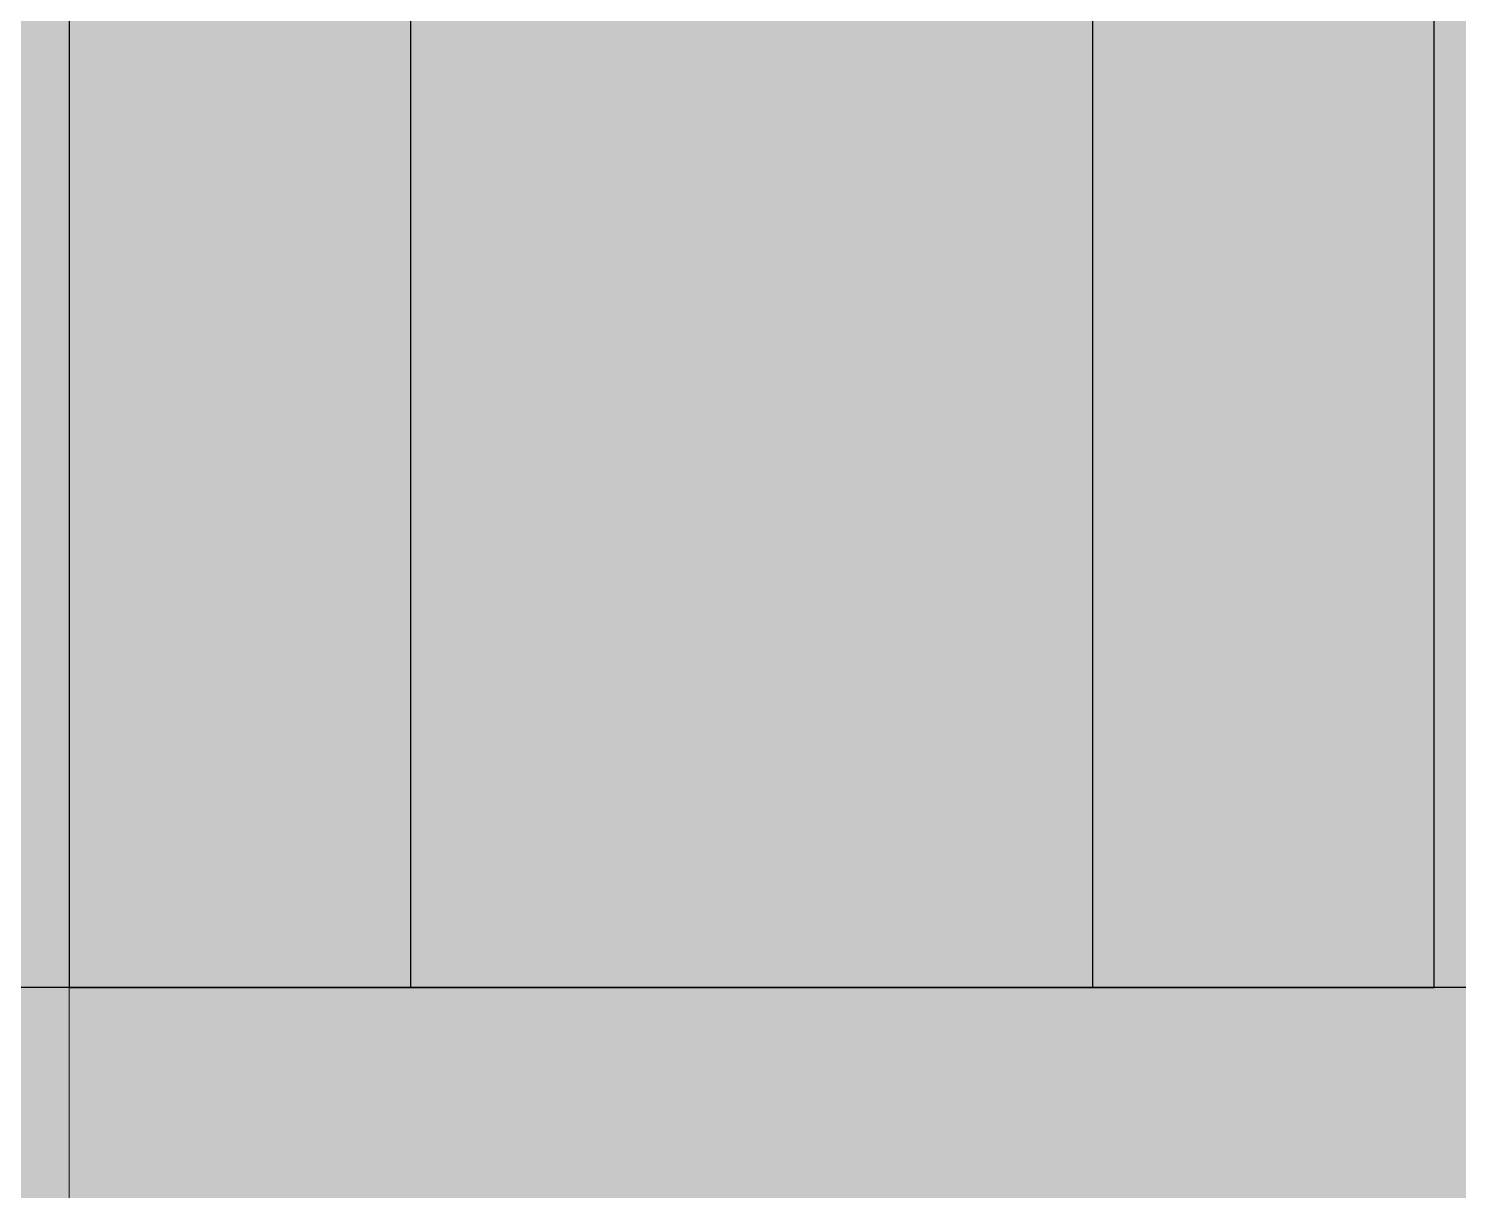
# Model space of a CAD drawing. Header units: inches. Extents: x -10205 to 13964, y -460 to 30702.
# Drawn here: x -3830.783 to -3828.688, y 11869.479 to 11871.182 of the extents above; entities that cross this region are included whole.
import ezdxf

# ---------------------------------------------------------------- set-up
doc = ezdxf.new("R2010")
doc.units = ezdxf.units.IN
doc.header["$MEASUREMENT"] = 0
for name, color, linetype, lineweight in [('00base_6150001_dwg', 147, 'Continuous', 13), ('A-GENM', 5, 'Continuous', 9), ('A-GENM-10', 5, 'Continuous', 25), ('PROP BALC 1ST FLOOR', 147, 'Continuous', 13), ('PROP BUILD 1ST FLOOR-1', 147, 'Continuous', 13)]:
    doc.layers.add(name, color=color, linetype=linetype, lineweight=lineweight)

# ---------------------------------------------------------------- blocks, each defined once
blk = doc.blocks.new('_THE_ WINDOW _ DOOR - Door - 1st Floor-1770337-SITE PLAN - CAD FILE')
at = {"layer": 'A-GENM'}
h = blk.add_hatch(color=256, dxfattribs=at)
h.paths.add_polyline_path([(-17.0125, 0.8125), (-17.0125, 4.8125), (-19.0125, 4.8125), (-19.0125, 0.8125)], flags=0)
h.paths.add_polyline_path([(19.0125, 0.8125), (19.0125, 4.8125), (17.0125, 4.8125), (17.0125, 0.8125)], flags=0)
h = blk.add_hatch(color=256, dxfattribs=at)
h.paths.add_polyline_path([(5.1928, 0.8125), (17.0125, 0.8125), (17.0125, 2.3125), (-17.0125, 2.3125), (-17.0125, 0.8125)], flags=0)
h.paths.add_polyline_path([(17.0125, 4.3125), (17.0125, 4.8125), (-17.0125, 4.8125), (-17.0125, 4.3125), (12.0125, 4.3125)], flags=0)
h = blk.add_hatch(color=256, dxfattribs=at)
h.paths.add_polyline_path([(12.0125, 2.3125), (17.0125, 2.3125), (17.0125, 2.8125), (12.0125, 2.8125)], flags=0)
h.paths.add_polyline_path([(-12.0125, 2.3125), (-12.0125, 2.8125), (-17.0125, 2.8125), (-17.0125, 2.3125)], flags=0)
h.paths.add_polyline_path([(-13.2625, 3.8125), (-12.0125, 3.8125), (-12.0125, 4.3125), (-17.0125, 4.3125), (-17.0125, 3.8125)], flags=0)
h.paths.add_polyline_path([(12.0125, 3.8125), (17.0125, 3.8125), (17.0125, 4.3125), (12.0125, 4.3125)], flags=0)
blk.add_hatch(color=256, dxfattribs=at).paths.add_polyline_path([(12.0125, 2.8125), (17.0125, 2.8125), (17.0125, 3.8125), (-17.0125, 3.8125), (-17.0125, 2.8125), (5.1928, 2.8125)], flags=0)
at = {"layer": 'A-GENM-10'}
for p, q in [((-17.0125, 0.8125), (-17.0125, 4.8125)), ((-12.0125, 4.3125), (-17.0125, 4.3125)), ((-17.0125, 4.3125), (-17.0125, 2.3125)), ((17.0125, 3.8125), (-17.0125, 3.8125)), ((-17.0125, 3.8125), (-17.0125, 2.8125)), ((-17.0125, 2.8125), (17.0125, 2.8125)), ((-17.0125, 2.3125), (-12.0125, 2.3125))]:
    blk.add_line(p, q, dxfattribs=at)
blk = doc.blocks.new('00base_6150001_dwg-1748108-SITE PLAN - CAD FILE')
at = {"layer": 'PROP BALC 1ST FLOOR', "flags": 128}
blk.add_lwpolyline([(4040561.0121, 3369593.2226), (4040558.818, 3369725.2044), (4040366.8445, 3369722.013), (4040368.0413, 3369650.023), (4039830.5156, 3369641.0872), (4039829.3188, 3369713.0772), (4039637.3453, 3369709.8859), (4039639.5394, 3369577.9041)], close=True, dxfattribs=at)
at = {"layer": 'PROP BUILD 1ST FLOOR-1', "flags": 128}
blk.add_lwpolyline([(4039896.2116, 3367849.0316), (4040707.3995, 3367862.5167), (4040678.5958, 3369595.1773), (4039121.461, 3369569.2916), (4038929.4875, 3369566.1002), (4038600.383, 3369560.6292), (4038629.1052, 3367832.8679), (4039440.3931, 3367846.3547), (4039418.7318, 3369149.3747), (4039874.4688, 3369156.9509)], close=True, dxfattribs=at)

msp = doc.modelspace()

# ---------------------------------------------------------------- block references
at = {"layer": '00base_6150001_dwg', "rotation": 89.04760487178136}
msp.add_blockref('00base_6150001_dwg-1748108-SITE PLAN - CAD FILE', (3298136.1388, -4084040.0722), dxfattribs=at)
at = {"layer": 'A-GENM', "rotation": 89.99999999999955}
msp.add_blockref('_THE_ WINDOW _ DOOR - Door - 1st Floor-1770337-SITE PLAN - CAD FILE', (-3826.4112, 11886.7894), dxfattribs=at)

doc.saveas('drawing.dxf')
